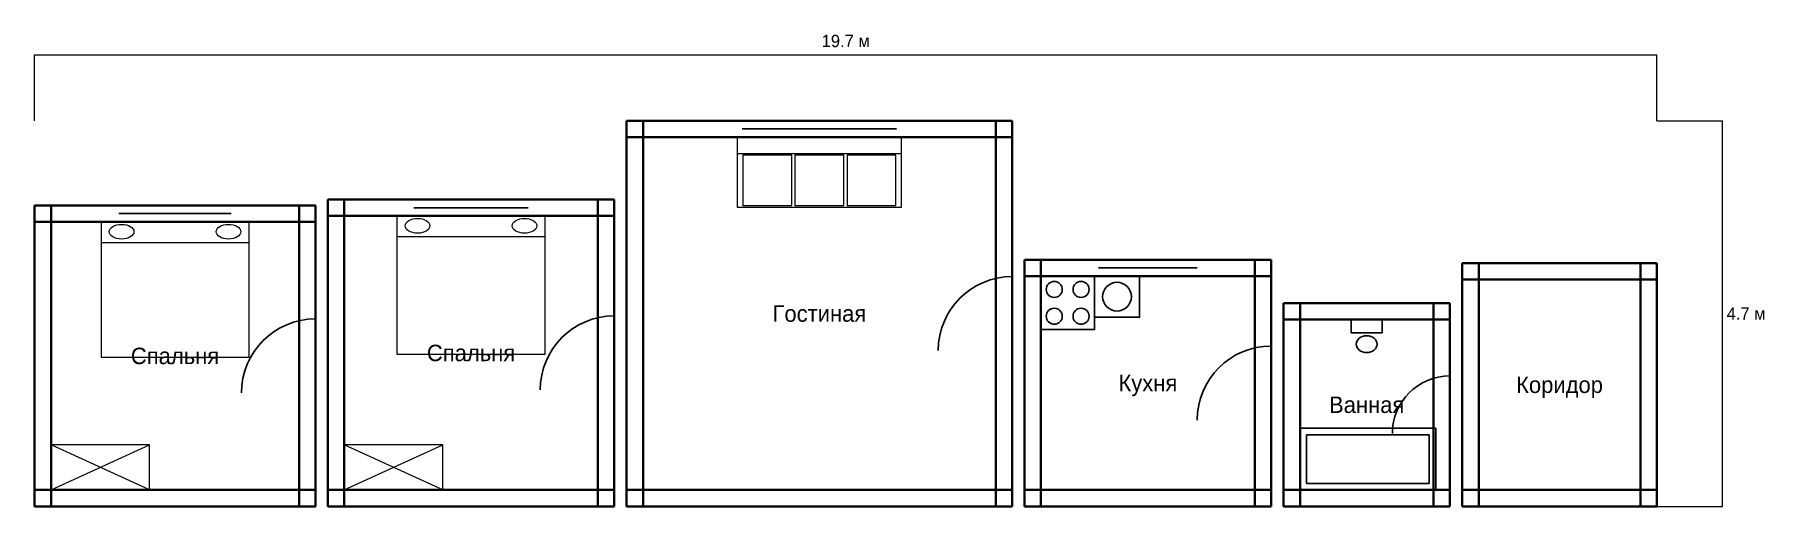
# Model space of a CAD drawing. Header units: metres. Extents: x 15 to 2119, y 30 to 604.
import ezdxf
from ezdxf.enums import TextEntityAlignment as Align

# ---------------------------------------------------------------- set-up
doc = ezdxf.new("R2010")
doc.units = ezdxf.units.M
for name, color, linetype, lineweight in [('Двери', 7, 'Continuous', 25), ('Мебель', 7, 'Continuous', 18), ('Окна', 7, 'Continuous', 25), ('Размеры', 1, 'Continuous', 13), ('Стены', 7, 'Continuous', 35), ('Текст', 7, 'Continuous', 13)]:
    doc.layers.add(name, color=color, linetype=linetype, lineweight=lineweight)

msp = doc.modelspace()

# ---------------------------------------------------------------- linework, layer by layer
at = {"layer": 'Двери'}
for p, q in [((1203.9, 219.5), (1203.9, 309.5)), ((356.6, 168), (356.6, 258)), ((719.9, 171.6), (719.9, 261.6)), ((1518.9, 135), (1518.9, 225)), ((1736.2, 118.6), (1736.2, 188.6))]:
    msp.add_line(p, q, dxfattribs=at)
for centre, radius in [((1203.9, 219.5), 90), ((356.6, 168), 90), ((719.9, 171.6), 90), ((1518.9, 135), 90), ((1736.2, 118.6), 70)]:
    msp.add_arc(centre, radius, 90, 180, dxfattribs=at)
at = {"layer": 'Мебель'}
for p, q in [((869.4, 459), (1069.4, 459)), ((455.7, 358.2), (635.8, 358.2)), ((95.8, 351), (275.8, 351)), ((35, 50), (154.6, 105)), ((154.6, 50), (35, 105)), ((391.6, 50), (511.6, 105)), ((511.6, 50), (391.6, 105))]:
    msp.add_line(p, q, dxfattribs=at)
for points in [[(869.4, 394), (1069.4, 394), (1069.4, 479), (869.4, 479), (869.4, 394)], [(876.4, 396), (935.7, 396), (935.7, 457), (876.4, 457), (876.4, 396)], [(939.7, 396), (999.1, 396), (999.1, 457), (939.7, 457), (939.7, 396)], [(1003.1, 396), (1062.4, 396), (1062.4, 457), (1003.1, 457), (1003.1, 396)], [(455.7, 215.3), (635.8, 215.3), (635.8, 383.2), (455.7, 383.2), (455.7, 215.3)], [(95.8, 211.3), (275.8, 211.3), (275.8, 376), (95.8, 376), (95.8, 211.3)], [(35, 50), (154.6, 50), (154.6, 105), (35, 105), (35, 50)], [(391.6, 50), (511.6, 50), (511.6, 105), (391.6, 105), (391.6, 50)]]:
    msp.add_lwpolyline(points, dxfattribs=at)
for centre in [(480.7, 371.2), (610.8, 371.2), (120.8, 364), (250.8, 364)]:
    msp.add_ellipse(centre, major_axis=(15, 0), ratio=0.6, dxfattribs=at)
at = {"layer": 'Окна'}
for p, q in [((875.6, 499), (1063.2, 499)), ((875.6, 489), (1063.2, 489)), ((875.6, 479), (1063.2, 479)), ((476.1, 403.2), (615.4, 403.2)), ((117.5, 396), (254.1, 396)), ((117.5, 386), (254.1, 386)), ((476.1, 393.2), (615.4, 393.2)), ((476.1, 383.2), (615.4, 383.2)), ((117.5, 376), (254.1, 376)), ((1308.9, 330), (1428.9, 330)), ((1308.9, 320), (1428.9, 320)), ((1308.9, 310), (1428.9, 310))]:
    msp.add_line(p, q, dxfattribs=at)
at = {"layer": 'Размеры', "color": 1}
for p, q in [((15, 579), (1987.8, 579)), ((15, 499), (15, 579)), ((1987.8, 499), (1987.8, 579)), ((1987.8, 499), (2067.8, 499)), ((2067.8, 30), (2067.8, 499)), ((1987.8, 30), (2067.8, 30))]:
    msp.add_line(p, q, dxfattribs=at)
at = {"layer": 'Сантехника'}
for points in [[(1238.9, 245), (1303.9, 245), (1303.9, 310), (1238.9, 310), (1238.9, 245)], [(1303.9, 260), (1358.9, 260), (1358.9, 310), (1303.9, 310), (1303.9, 260)], [(1616, 241.1), (1654, 241.1), (1654, 257.2), (1616, 257.2), (1616, 241.1)], [(1553.9, 50), (1718.9, 50), (1718.9, 125), (1553.9, 125), (1553.9, 50)], [(1561.9, 58), (1710.9, 58), (1710.9, 117), (1561.9, 117), (1561.9, 58)]]:
    msp.add_lwpolyline(points, dxfattribs=at)
for centre, radius in [((1255.1, 293.8), 9.75), ((1287.6, 293.8), 9.75), ((1331.4, 285), 17.5), ((1255.1, 261.2), 9.75), ((1287.6, 261.2), 9.75)]:
    msp.add_circle(centre, radius, dxfattribs=at)
msp.add_ellipse((1635, 227.3), major_axis=(12.7, 0), ratio=0.8, dxfattribs=at)
at = {"layer": 'Стены'}
for p, q in [((1203.9, 499), (734.9, 499)), ((734.9, 499), (734.9, 30)), ((754.9, 499), (754.9, 30)), ((1183.9, 30), (1183.9, 499)), ((1203.9, 30), (1203.9, 499)), ((1203.9, 479), (734.9, 479)), ((719.9, 403.2), (371.6, 403.2)), ((371.6, 403.2), (371.6, 30)), ((391.6, 403.2), (391.6, 30)), ((699.9, 30), (699.9, 403.2)), ((719.9, 30), (719.9, 403.2)), ((356.6, 396), (15, 396)), ((15, 396), (15, 30)), ((35, 396), (35, 30)), ((336.6, 30), (336.6, 396)), ((356.6, 30), (356.6, 396)), ((719.9, 383.2), (371.6, 383.2)), ((356.6, 376), (15, 376)), ((1518.9, 330), (1218.9, 330)), ((1218.9, 330), (1218.9, 30)), ((1238.9, 330), (1238.9, 30)), ((1498.9, 30), (1498.9, 330)), ((1518.9, 30), (1518.9, 330)), ((1987.8, 325.8), (1751.2, 325.8)), ((1751.2, 325.8), (1751.2, 30)), ((1771.2, 325.8), (1771.2, 30)), ((1967.8, 30), (1967.8, 325.8)), ((1987.8, 30), (1987.8, 325.8)), ((1518.9, 310), (1218.9, 310)), ((1987.8, 305.8), (1751.2, 305.8)), ((1736.2, 277.2), (1533.9, 277.2)), ((1533.9, 277.2), (1533.9, 30)), ((1553.9, 277.2), (1553.9, 30)), ((1716.2, 30), (1716.2, 277.2)), ((1736.2, 30), (1736.2, 277.2)), ((1736.2, 257.2), (1533.9, 257.2)), ((15, 50), (356.6, 50)), ((371.6, 50), (719.9, 50)), ((734.9, 50), (1203.9, 50)), ((1218.9, 50), (1518.9, 50)), ((1533.9, 50), (1736.2, 50)), ((1751.2, 50), (1987.8, 50)), ((15, 30), (356.6, 30)), ((371.6, 30), (719.9, 30)), ((734.9, 30), (1203.9, 30)), ((1218.9, 30), (1518.9, 30)), ((1533.9, 30), (1736.2, 30)), ((1751.2, 30), (1987.8, 30))]:
    msp.add_line(p, q, dxfattribs=at)

# ---------------------------------------------------------------- texts
at = {"layer": 'Размеры', "color": 1}
msp.add_text('19.7 м', height=15, dxfattribs=at).set_placement((1001.4, 584), align=Align.BOTTOM_CENTER)
msp.add_text('4.7 м', height=15, dxfattribs=at).set_placement((2072.8, 264.5), align=Align.MIDDLE_LEFT)
at = {"layer": 'Текст'}
for s, p in [('Гостиная', (969.4, 264.5)), ('Спальня', (185.8, 213)), ('Спальня', (545.8, 216.6)), ('Кухня', (1368.9, 180)), ('Коридор', (1869.5, 177.9)), ('Ванная', (1635, 153.6))]:
    msp.add_text(s, height=20, dxfattribs=at).set_placement(p, align=Align.MIDDLE_CENTER)

doc.saveas('drawing.dxf')
